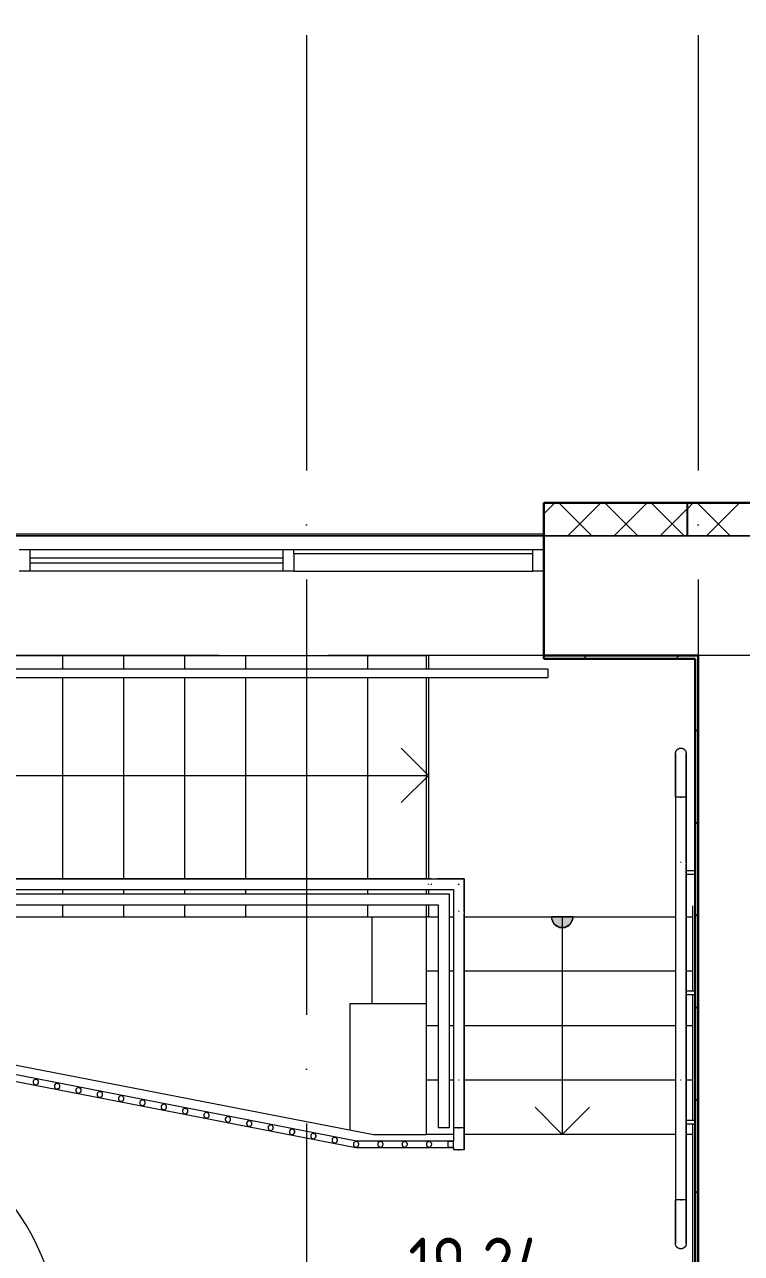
# Model space of a CAD drawing. Header units: millimetres. Extents: x -88595 to 880822, y -1054509 to -148035.
# Drawn here: x 418018 to 421312, y -238598 to -232953 of the extents above; entities that cross this region are included whole.
import ezdxf

# ---------------------------------------------------------------- set-up
doc = ezdxf.new("R2010")
doc.units = ezdxf.units.MM
doc.linetypes.add('ADSK_Линия сетки', pattern=[25, 20, -2.5, 0, -2.5])
for name, color, linetype, lineweight in [('_ Окна', 7, 'Continuous', 30), ('Витраж', 7, 'Continuous', 9), ('Лестницы', 7, 'Continuous', 9), ('Марки помещений', 7, 'Continuous', 20), ('Оборудование', 7, 'Continuous', 18), ('Ограждение', 7, 'Continuous', 9), ('Оси', 7, 'Continuous', 9), ('Панели витража', 7, 'Continuous', 9), ('Перекрытие', 7, 'Continuous', 18), ('Стены внутренние', 7, 'Continuous', 18), ('Стены наружные', 7, 'Continuous', 18), ('Стены штриховка', 7, 'Continuous', 9), ('Стрелки вверх', 7, 'Continuous', 18)]:
    doc.layers.add(name, color=color, linetype=linetype, lineweight=lineweight)
doc.layers.add('Двери открывание', color=7, linetype='Continuous', lineweight=9, true_color=0xc0c0c0)
doc.styles.add('GOST Common_2', font='GOST_Common.ttf', dxfattribs={"width": 0.9, "height": 350})

# ---------------------------------------------------------------- blocks, each defined once
blk = doc.blocks.new('Ограждение - 25-6146799-План 3 этажа смеж копия 2')
at = {"layer": 'Ограждение', "lineweight": 18}
for p, q in [((12.5, 12.5), (-12.5, 12.5)), ((-12.5, 12.5), (-12.5, -12.5)), ((12.5, -12.5), (12.5, 12.5)), ((-12.5, -12.5), (12.5, -12.5))]:
    blk.add_line(p, q, dxfattribs=at)
blk = doc.blocks.new('Ограждение - 25 мм-6146801-План 3 этажа смеж копия 2')
at = {"layer": 'Ограждение', "lineweight": 18}
for start, end in [(360, 180), (180, 360)]:
    blk.add_arc((0, 0), 12.5, start, end, dxfattribs=at)
blk = doc.blocks.new('3 этаж')
at = {"layer": 'Стрелки вверх'}
h = blk.add_hatch(color=256, dxfattribs=at)
edge = h.paths.add_edge_path()
edge.add_arc((432368.9, 689373.9), 50, 179.8309, 360.1691)
edge.add_line((432418.9, 689374), (432368.9, 689373.9))
edge.add_line((432368.9, 689373.9), (432318.9, 689374))
blk.add_hatch(color=256, dxfattribs=at).paths.add_polyline_path([(432354.8, 689325.9), (432383, 689325.9), (432406.7, 689341.1), (432418.4, 689366.7), (432417.4, 689373.9), (432320.4, 689373.9), (432319.4, 689366.7), (432331.1, 689341.1), (432348, 689330.3)])
at = {"layer": '_ Окна', "lineweight": 18}
for p, q in [((431136.5, 691041.4), (431136.5, 690961.4)), ((432234, 691041.4), (431136.5, 691041.4)), ((432234, 690961.4), (432234, 691041.4)), ((431136.5, 690961.4), (432234, 690961.4))]:
    blk.add_line(p, q, dxfattribs=at)
at = {"layer": 'Витраж', "lineweight": 18, "extrusion": (0, 0, -1)}
for p, q in [((429874, 691061.4), (429924, 691061.4)), ((429924, 690961.4), (429924, 691061.4)), ((431086.5, 690961.4), (431086.5, 691061.4)), ((431086.5, 691061.4), (431136.5, 691061.4)), ((431136.5, 691041.4), (431136.5, 691061.4)), ((432234, 691041.4), (432234, 691061.4)), ((432234, 691061.4), (432284, 691061.4)), ((432284, 690961.4), (432284, 691061.4)), ((429924, 690961.4), (429874, 690961.4)), ((431136.5, 690961.4), (431086.5, 690961.4)), ((432284, 690961.4), (432234, 690961.4))]:
    blk.add_line(p, q, dxfattribs=at)
at = {"layer": 'Витраж'}
for p, q in [((429924, 691061.4), (431086.5, 691061.4)), ((431136.5, 691061.4), (432234, 691061.4)), ((431086.5, 690961.4), (429924, 690961.4))]:
    blk.add_line(p, q, dxfattribs=at)
at = {"layer": 'Двери открывание'}
blk.add_arc((428964.9, 687391.9), 1098, 0, 89.0607, dxfattribs=at)
at = {"layer": 'Лестницы'}
for p, q in [((429793.9, 690573.9), (430073.9, 690573.9)), ((430073.9, 690573.9), (430353.9, 690573.9)), ((430073.9, 690573.9), (430073.9, 690513.9)), ((430073.9, 690573.9), (430073.9, 690513.9)), ((430353.9, 690573.9), (430633.9, 690573.9)), ((430353.9, 690573.9), (430353.9, 690513.9)), ((430353.9, 690573.9), (430353.9, 690513.9)), ((430633.9, 690573.9), (430913.9, 690573.9)), ((430633.9, 690573.9), (430633.9, 690513.9)), ((430633.9, 690573.9), (430633.9, 690513.9)), ((430913.9, 690573.9), (431193.9, 690573.9)), ((430913.9, 690573.9), (430913.9, 690513.9)), ((430913.9, 690573.9), (430913.9, 690513.9)), ((431193.9, 690573.9), (431473.9, 690573.9)), ((431193.9, 690573.9), (431193.9, 690513.9)), ((431193.9, 690573.9), (431193.9, 690513.9)), ((431473.9, 690573.9), (431743.9, 690573.9)), ((431473.9, 690573.9), (431473.9, 690513.9)), ((431473.9, 690573.9), (431473.9, 690513.9)), ((431743.9, 690573.9), (431743.9, 690513.9)), ((431753.9, 690573.9), (431743.9, 690573.9)), ((430073.9, 690473.9), (430073.9, 689548.9)), ((430073.9, 690473.9), (430073.9, 689548.9)), ((430353.9, 690473.9), (430353.9, 689548.9)), ((430353.9, 690473.9), (430353.9, 689548.9)), ((430633.9, 690473.9), (430633.9, 689548.9)), ((430633.9, 690473.9), (430633.9, 689548.9)), ((430913.9, 690473.9), (430913.9, 689548.9)), ((430913.9, 690473.9), (430913.9, 689548.9)), ((431193.9, 690473.9), (431193.9, 689548.9)), ((431193.9, 690473.9), (431193.9, 689548.9)), ((431473.9, 690473.9), (431473.9, 689548.9)), ((431473.9, 690473.9), (431473.9, 689548.9)), ((431743.9, 690473.9), (431743.9, 689548.9)), ((430073.9, 689498.9), (430073.9, 689478.9)), ((430073.9, 689498.9), (430073.9, 689478.9)), ((430353.9, 689498.9), (430353.9, 689478.9)), ((430353.9, 689498.9), (430353.9, 689478.9)), ((430633.9, 689498.9), (430633.9, 689478.9)), ((430633.9, 689498.9), (430633.9, 689478.9)), ((430913.9, 689498.9), (430913.9, 689478.9)), ((430913.9, 689498.9), (430913.9, 689478.9)), ((431193.9, 689498.9), (431193.9, 689478.9)), ((431193.9, 689498.9), (431193.9, 689478.9)), ((431473.9, 689498.9), (431473.9, 689478.9)), ((431473.9, 689498.9), (431473.9, 689478.9)), ((431743.9, 689498.9), (431743.9, 689478.9)), ((430073.9, 689428.9), (430073.9, 689373.9)), ((430073.9, 689428.9), (430073.9, 689373.9)), ((430353.9, 689428.9), (430353.9, 689373.9)), ((430353.9, 689428.9), (430353.9, 689373.9)), ((430633.9, 689428.9), (430633.9, 689373.9)), ((430633.9, 689428.9), (430633.9, 689373.9)), ((430913.9, 689428.9), (430913.9, 689373.9)), ((430913.9, 689428.9), (430913.9, 689373.9)), ((431193.9, 689428.9), (431193.9, 689373.9)), ((431193.9, 689428.9), (431193.9, 689373.9)), ((431473.9, 689428.9), (431473.9, 689373.9)), ((431473.9, 689428.9), (431473.9, 689373.9)), ((431743.9, 689428.9), (431743.9, 689373.9)), ((429793.9, 689373.9), (430073.9, 689373.9)), ((430073.9, 689373.9), (430353.9, 689373.9)), ((430353.9, 689373.9), (430633.9, 689373.9)), ((430633.9, 689373.9), (430913.9, 689373.9)), ((430913.9, 689373.9), (431193.9, 689373.9)), ((431193.9, 689373.9), (431473.9, 689373.9)), ((431473.9, 689373.9), (431743.9, 689373.9)), ((431753.9, 689373.9), (431743.9, 689373.9)), ((431743.9, 689373.9), (431743.9, 689123.9)), ((431753.9, 689373.9), (431743.9, 689373.9)), ((431743.9, 689123.9), (431743.9, 688873.9)), ((431798.9, 689123.9), (431743.9, 689123.9)), ((431798.9, 689123.9), (431743.9, 689123.9)), ((431868.9, 689123.9), (431848.9, 689123.9)), ((431868.9, 689123.9), (431848.9, 689123.9)), ((432888.9, 689123.9), (431918.9, 689123.9)), ((432888.9, 689123.9), (431918.9, 689123.9)), ((432968.9, 689123.9), (432938.9, 689123.9)), ((432968.9, 689123.9), (432938.9, 689123.9)), ((431743.9, 688873.9), (431743.9, 688623.9)), ((431798.9, 688873.9), (431743.9, 688873.9)), ((431798.9, 688873.9), (431743.9, 688873.9)), ((431868.9, 688873.9), (431848.9, 688873.9)), ((431868.9, 688873.9), (431848.9, 688873.9)), ((432888.9, 688873.9), (431918.9, 688873.9)), ((432888.9, 688873.9), (431918.9, 688873.9)), ((432968.9, 688873.9), (432938.9, 688873.9)), ((432968.9, 688873.9), (432938.9, 688873.9)), ((431743.9, 688623.9), (431743.9, 688373.9)), ((431798.9, 688623.9), (431743.9, 688623.9)), ((431798.9, 688623.9), (431743.9, 688623.9)), ((431868.9, 688623.9), (431848.9, 688623.9)), ((431868.9, 688623.9), (431848.9, 688623.9)), ((432888.9, 688623.9), (431918.9, 688623.9)), ((432888.9, 688623.9), (431918.9, 688623.9)), ((432968.9, 688623.9), (432938.9, 688623.9)), ((432968.9, 688623.9), (432938.9, 688623.9)), ((431868.9, 688373.9), (431743.9, 688373.9)), ((432888.9, 688373.9), (431918.9, 688373.9)), ((432968.9, 688373.9), (432938.9, 688373.9))]:
    blk.add_line(p, q, dxfattribs=at)
at = {"layer": 'Ограждение'}
for p, q in [((428113.9, 690513.9), (431753.9, 690513.9)), ((431753.9, 690513.9), (432188, 690513.9)), ((432188, 690513.9), (432302.9, 690513.9)), ((432302.9, 690513.9), (432302.9, 690473.9)), ((428113.9, 690473.9), (431753.9, 690473.9)), ((431753.9, 690473.9), (432188, 690473.9)), ((432188, 690473.9), (432302.9, 690473.9)), ((432888.9, 689923.9), (432888.9, 689623.5)), ((432938.9, 689923.9), (432888.9, 689923.9)), ((432888.9, 689923.9), (432888.9, 689623.9)), ((432916.2, 689923.9), (432911.6, 689923.9)), ((432911.6, 689923.9), (432913.9, 689923.9)), ((432913.9, 689923.9), (432916.2, 689923.9)), ((432938.9, 689623.5), (432938.9, 689923.9)), ((432938.9, 689923.9), (432938.9, 689623.9)), ((432888.9, 689623.9), (432888.9, 688623.9)), ((432888.9, 689615.3), (432888.9, 688615.3)), ((432938.9, 689623.9), (432938.9, 688623.9)), ((432938.9, 688615.3), (432938.9, 689615.3)), ((431761.7, 689548.9), (428393.9, 689548.9)), ((428393.9, 689548.9), (431753.9, 689548.9)), ((431753.9, 689548.9), (431768.5, 689548.9)), ((431768.5, 689548.9), (431761.7, 689548.9)), ((431768.5, 689548.9), (431918.9, 689548.9)), ((431918.9, 689548.9), (431793.5, 689548.9)), ((431918.9, 689398.1), (431918.9, 689548.9)), ((431918.9, 689548.9), (431918.9, 689398.5)), ((432978.9, 689585.5), (432938.9, 689585.5)), ((432938.9, 689570.5), (432978.9, 689570.5)), ((428393.9, 689498.9), (431761.7, 689498.9)), ((428393.9, 689498.9), (431753.9, 689498.9)), ((428393.9, 689478.9), (431753.9, 689478.9)), ((431753.9, 689498.9), (431768.5, 689498.9)), ((431753.9, 689478.9), (431848.9, 689478.9)), ((431761.7, 689498.9), (431768.5, 689498.9)), ((431768.5, 689498.9), (431868.9, 689498.9)), ((431793.5, 689498.9), (431868.9, 689498.9)), ((431848.9, 689478.9), (431848.9, 688623.9)), ((431868.9, 689498.9), (431868.9, 689398.1)), ((431868.9, 689498.9), (431868.9, 689398.5)), ((428393.9, 689428.9), (431753.9, 689428.9)), ((431753.9, 689428.9), (431798.9, 689428.9)), ((431798.9, 689428.9), (431798.9, 688623.9)), ((432968.9, 689032.4), (432968.9, 689423.7)), ((431868.9, 689398.5), (431868.9, 688623.9)), ((431868.9, 689389.9), (431868.9, 688615.3)), ((431918.9, 689398.5), (431918.9, 688623.9)), ((431918.9, 688615.3), (431918.9, 689389.9)), ((431423.4, 688343.9), (426911.8, 689220.8)), ((426908.9, 689190.8), (431420.5, 688313.9)), ((432978.9, 689032.6), (432938.9, 689032.6)), ((432938.9, 689017.6), (432978.9, 689017.6)), ((432968.9, 688623.9), (432968.9, 689017.9)), ((431798.9, 688623.9), (431798.9, 688403.9)), ((431848.9, 688623.9), (431848.9, 688403.9)), ((431868.9, 688623.9), (431868.9, 688403.9)), ((431868.9, 688615.3), (431868.9, 688403.9)), ((431918.9, 688623.9), (431918.9, 688403.9)), ((431918.9, 688403.9), (431918.9, 688615.3)), ((432888.9, 688623.9), (432888.9, 688073.9)), ((432888.9, 688615.3), (432888.9, 688373.9)), ((432938.9, 688623.9), (432938.9, 688073.9)), ((432938.9, 688373.9), (432938.9, 688615.3)), ((432968.9, 688437.9), (432968.9, 688623.9)), ((432978.9, 688438.1), (432938.9, 688438.1)), ((432938.9, 688423.1), (432978.9, 688423.1)), ((432968.9, 687398.9), (432968.9, 688423.4)), ((431848.9, 688403.9), (431798.9, 688403.9)), ((431918.9, 688403.9), (431868.9, 688403.9)), ((431868.9, 688403.9), (431868.9, 688343.9)), ((431868.9, 688403.9), (431868.9, 688343.9)), ((431891.6, 688403.9), (431896.2, 688403.9)), ((431918.9, 688303.9), (431918.9, 688403.9)), ((431918.9, 688403.9), (431918.9, 688303.9)), ((432888.9, 688373.9), (432888.9, 688073.9)), ((432938.9, 688073.9), (432938.9, 688373.9)), ((431420.5, 688313.9), (431868.9, 688313.9)), ((431868.9, 688343.9), (431423.4, 688343.9)), ((431868.9, 688341.9), (431868.9, 688343.9)), ((431868.9, 688313.9), (431868.9, 688315.9)), ((431868.9, 688313.9), (431868.9, 688303.9)), ((431868.9, 688313.9), (431868.9, 688303.9)), ((431918.9, 688303.9), (431868.9, 688303.9)), ((431891.6, 688303.9), (431896.2, 688303.9)), ((432938.9, 688073.9), (432888.9, 688073.9)), ((432911.6, 688073.9), (432916.2, 688073.9)), ((432913.9, 688073.9), (432911.6, 688073.9)), ((432916.2, 688073.9), (432913.9, 688073.9))]:
    blk.add_line(p, q, dxfattribs=at)
at = {"layer": 'Ограждение', "flags": 128}
for points in [[(432888.9, 690123.9), (432888.9, 690124.9), (432889, 690125.9), (432889.1, 690126.9), (432889.2, 690127.8), (432889.4, 690128.8), (432889.6, 690129.8), (432889.9, 690130.8), (432890.2, 690131.7), (432890.5, 690132.7), (432890.9, 690133.6), (432891.3, 690134.5), (432891.7, 690135.4), (432892.2, 690136.3), (432892.7, 690137.1), (432893.3, 690138), (432893.8, 690138.8), (432894.5, 690139.6), (432895.1, 690140.3), (432895.8, 690141.1), (432896.5, 690141.8), (432897.2, 690142.5), (432898, 690143.1), (432898.8, 690143.8), (432899.6, 690144.3), (432900.4, 690144.9), (432901.2, 690145.4), (432902.1, 690145.9), (432903, 690146.4), (432903.9, 690146.8), (432904.8, 690147.2), (432905.8, 690147.5), (432906.7, 690147.8), (432907.7, 690148.1), (432908.7, 690148.3), (432909.7, 690148.5), (432910.6, 690148.6), (432911.6, 690148.8), (432912.6, 690148.8), (432913.6, 690148.9), (432913.9, 690148.9)], [(432888.9, 689923.9), (432888.9, 689931.9), (432888.9, 689939.8), (432888.9, 689947.8), (432888.9, 689955.7), (432888.9, 689963.6), (432888.9, 689971.4), (432888.9, 689979.1), (432888.9, 689986.8), (432888.9, 689994.3), (432888.9, 690001.7), (432888.9, 690009), (432888.9, 690016.2), (432888.9, 690023.2), (432888.9, 690030.1), (432888.9, 690036.8), (432888.9, 690043.3), (432888.9, 690049.6), (432888.9, 690055.7), (432888.9, 690061.6), (432888.9, 690067.3), (432888.9, 690072.8), (432888.9, 690078), (432888.9, 690083), (432888.9, 690087.7), (432888.9, 690092.2), (432888.9, 690096.3), (432888.9, 690100.3), (432888.9, 690103.9), (432888.9, 690107.2), (432888.9, 690110.3), (432888.9, 690113), (432888.9, 690115.5), (432888.9, 690117.6), (432888.9, 690119.4), (432888.9, 690121), (432888.9, 690122.2), (432888.9, 690123), (432888.9, 690123.6), (432888.9, 690123.8), (432888.9, 690123.9)], [(432888.9, 690123.9), (432888.9, 690123.7), (432888.9, 690123.2), (432888.9, 690122.4), (432888.9, 690121.3), (432888.9, 690119.9), (432888.9, 690118.1), (432888.9, 690116.1), (432888.9, 690113.7), (432888.9, 690111), (432888.9, 690108.1), (432888.9, 690104.8), (432888.9, 690101.3), (432888.9, 690097.4), (432888.9, 690093.3), (432888.9, 690088.9), (432888.9, 690084.3), (432888.9, 690079.4), (432888.9, 690074.2), (432888.9, 690068.8), (432888.9, 690063.2), (432888.9, 690057.4), (432888.9, 690051.3), (432888.9, 690045), (432888.9, 690038.6), (432888.9, 690031.9), (432888.9, 690025.1), (432888.9, 690018.1), (432888.9, 690011), (432888.9, 690003.7), (432888.9, 689996.3), (432888.9, 689988.8), (432888.9, 689981.2), (432888.9, 689973.5), (432888.9, 689965.7), (432888.9, 689957.9), (432888.9, 689949.9), (432888.9, 689942), (432888.9, 689934), (432888.9, 689926), (432888.9, 689923.9)], [(432913.9, 690148.9), (432914.9, 690148.8), (432915.9, 690148.8), (432916.9, 690148.7), (432917.9, 690148.5), (432918.9, 690148.4), (432919.8, 690148.1), (432920.8, 690147.9), (432921.8, 690147.6), (432922.7, 690147.3), (432923.6, 690146.9), (432924.5, 690146.5), (432925.4, 690146), (432926.3, 690145.6), (432927.2, 690145), (432928, 690144.5), (432928.8, 690143.9), (432929.6, 690143.3), (432930.4, 690142.7), (432931.1, 690142), (432931.8, 690141.3), (432932.5, 690140.5), (432933.2, 690139.8), (432933.8, 690139), (432934.4, 690138.2), (432934.9, 690137.4), (432935.5, 690136.5), (432936, 690135.6), (432936.4, 690134.8), (432936.8, 690133.8), (432937.2, 690132.9), (432937.5, 690132), (432937.9, 690131), (432938.1, 690130.1), (432938.3, 690129.1), (432938.5, 690128.1), (432938.7, 690127.1), (432938.8, 690126.1), (432938.9, 690125.1), (432938.9, 690124.1), (432938.9, 690123.9)], [(432938.9, 689923.9), (432938.9, 689931.9), (432938.9, 689939.8), (432938.9, 689947.8), (432938.9, 689955.7), (432938.9, 689963.6), (432938.9, 689971.4), (432938.9, 689979.1), (432938.9, 689986.8), (432938.9, 689994.3), (432938.9, 690001.7), (432938.9, 690009), (432938.9, 690016.2), (432938.9, 690023.2), (432938.9, 690030.1), (432938.9, 690036.8), (432938.9, 690043.3), (432938.9, 690049.6), (432938.9, 690055.7), (432938.9, 690061.6), (432938.9, 690067.3), (432938.9, 690072.8), (432938.9, 690078), (432938.9, 690083), (432938.9, 690087.7), (432938.9, 690092.2), (432938.9, 690096.3), (432938.9, 690100.3), (432938.9, 690103.9), (432938.9, 690107.2), (432938.9, 690110.3), (432938.9, 690113), (432938.9, 690115.5), (432938.9, 690117.6), (432938.9, 690119.4), (432938.9, 690121), (432938.9, 690122.2), (432938.9, 690123), (432938.9, 690123.6), (432938.9, 690123.8), (432938.9, 690123.9)], [(432938.9, 690123.9), (432938.9, 690123.7), (432938.9, 690123.2), (432938.9, 690122.4), (432938.9, 690121.3), (432938.9, 690119.9), (432938.9, 690118.1), (432938.9, 690116.1), (432938.9, 690113.7), (432938.9, 690111), (432938.9, 690108.1), (432938.9, 690104.8), (432938.9, 690101.3), (432938.9, 690097.4), (432938.9, 690093.3), (432938.9, 690088.9), (432938.9, 690084.3), (432938.9, 690079.4), (432938.9, 690074.2), (432938.9, 690068.8), (432938.9, 690063.2), (432938.9, 690057.4), (432938.9, 690051.3), (432938.9, 690045), (432938.9, 690038.6), (432938.9, 690031.9), (432938.9, 690025.1), (432938.9, 690018.1), (432938.9, 690011), (432938.9, 690003.7), (432938.9, 689996.3), (432938.9, 689988.8), (432938.9, 689981.2), (432938.9, 689973.5), (432938.9, 689965.7), (432938.9, 689957.9), (432938.9, 689949.9), (432938.9, 689942), (432938.9, 689934), (432938.9, 689926), (432938.9, 689923.9)], [(431420.5, 688313.9), (431420.5, 688314.4), (431420.7, 688315.9)], [(431420.7, 688315.9), (431420.5, 688314.4), (431420.5, 688313.9)], [(431423.2, 688341.9), (431423.3, 688343.3), (431423.4, 688343.9)], [(431423.4, 688343.9), (431423.3, 688343.3), (431423.2, 688341.9)], [(432888.9, 688073.9), (432888.9, 688065.9), (432888.9, 688057.9), (432888.9, 688049.9), (432888.9, 688042), (432888.9, 688034.1), (432888.9, 688026.3), (432888.9, 688018.6), (432888.9, 688010.9), (432888.9, 688003.4), (432888.9, 687996), (432888.9, 687988.7), (432888.9, 687981.5), (432888.9, 687974.5), (432888.9, 687967.6), (432888.9, 687960.9), (432888.9, 687954.4), (432888.9, 687948.1), (432888.9, 687942), (432888.9, 687936.1), (432888.9, 687930.4), (432888.9, 687924.9), (432888.9, 687919.7), (432888.9, 687914.7), (432888.9, 687910), (432888.9, 687905.6), (432888.9, 687901.4), (432888.9, 687897.5), (432888.9, 687893.8), (432888.9, 687890.5), (432888.9, 687887.5), (432888.9, 687884.7), (432888.9, 687882.3), (432888.9, 687880.1), (432888.9, 687878.3), (432888.9, 687876.8), (432888.9, 687875.6), (432888.9, 687874.7), (432888.9, 687874.1), (432888.9, 687873.9), (432888.9, 687873.9)], [(432888.9, 687873.9), (432888.9, 687874), (432888.9, 687874.5), (432888.9, 687875.3), (432888.9, 687876.4), (432888.9, 687877.8), (432888.9, 687879.6), (432888.9, 687881.6), (432888.9, 687884), (432888.9, 687886.7), (432888.9, 687889.6), (432888.9, 687892.9), (432888.9, 687896.5), (432888.9, 687900.3), (432888.9, 687904.4), (432888.9, 687908.8), (432888.9, 687913.4), (432888.9, 687918.3), (432888.9, 687923.5), (432888.9, 687928.9), (432888.9, 687934.5), (432888.9, 687940.4), (432888.9, 687946.4), (432888.9, 687952.7), (432888.9, 687959.2), (432888.9, 687965.8), (432888.9, 687972.6), (432888.9, 687979.6), (432888.9, 687986.7), (432888.9, 687994), (432888.9, 688001.4), (432888.9, 688008.9), (432888.9, 688016.5), (432888.9, 688024.2), (432888.9, 688032), (432888.9, 688039.9), (432888.9, 688047.8), (432888.9, 688055.7), (432888.9, 688063.7), (432888.9, 688071.7), (432888.9, 688073.9)], [(432938.9, 688073.9), (432938.9, 688065.9), (432938.9, 688057.9), (432938.9, 688049.9), (432938.9, 688042), (432938.9, 688034.1), (432938.9, 688026.3), (432938.9, 688018.6), (432938.9, 688010.9), (432938.9, 688003.4), (432938.9, 687996), (432938.9, 687988.7), (432938.9, 687981.5), (432938.9, 687974.5), (432938.9, 687967.6), (432938.9, 687960.9), (432938.9, 687954.4), (432938.9, 687948.1), (432938.9, 687942), (432938.9, 687936.1), (432938.9, 687930.4), (432938.9, 687924.9), (432938.9, 687919.7), (432938.9, 687914.7), (432938.9, 687910), (432938.9, 687905.6), (432938.9, 687901.4), (432938.9, 687897.5), (432938.9, 687893.8), (432938.9, 687890.5), (432938.9, 687887.5), (432938.9, 687884.7), (432938.9, 687882.3), (432938.9, 687880.1), (432938.9, 687878.3), (432938.9, 687876.8), (432938.9, 687875.6), (432938.9, 687874.7), (432938.9, 687874.1), (432938.9, 687873.9), (432938.9, 687873.9)], [(432938.9, 687873.9), (432938.9, 687874), (432938.9, 687874.5), (432938.9, 687875.3), (432938.9, 687876.4), (432938.9, 687877.8), (432938.9, 687879.6), (432938.9, 687881.6), (432938.9, 687884), (432938.9, 687886.7), (432938.9, 687889.6), (432938.9, 687892.9), (432938.9, 687896.5), (432938.9, 687900.3), (432938.9, 687904.4), (432938.9, 687908.8), (432938.9, 687913.4), (432938.9, 687918.3), (432938.9, 687923.5), (432938.9, 687928.9), (432938.9, 687934.5), (432938.9, 687940.4), (432938.9, 687946.4), (432938.9, 687952.7), (432938.9, 687959.2), (432938.9, 687965.8), (432938.9, 687972.6), (432938.9, 687979.6), (432938.9, 687986.7), (432938.9, 687994), (432938.9, 688001.4), (432938.9, 688008.9), (432938.9, 688016.5), (432938.9, 688024.2), (432938.9, 688032), (432938.9, 688039.9), (432938.9, 688047.8), (432938.9, 688055.7), (432938.9, 688063.7), (432938.9, 688071.7), (432938.9, 688073.9)], [(432913.9, 687848.9), (432912.9, 687848.9), (432911.9, 687848.9), (432910.9, 687849), (432909.9, 687849.2), (432908.9, 687849.4), (432908, 687849.6), (432907, 687849.8), (432906, 687850.1), (432905.1, 687850.5), (432904.2, 687850.8), (432903.3, 687851.2), (432902.4, 687851.7), (432901.5, 687852.2), (432900.6, 687852.7), (432899.8, 687853.2), (432899, 687853.8), (432898.2, 687854.4), (432897.4, 687855.1), (432896.7, 687855.7), (432896, 687856.4), (432895.3, 687857.2), (432894.6, 687857.9), (432894, 687858.7), (432893.4, 687859.5), (432892.9, 687860.4), (432892.3, 687861.2), (432891.9, 687862.1), (432891.4, 687863), (432891, 687863.9), (432890.6, 687864.8), (432890.3, 687865.7), (432890, 687866.7), (432889.7, 687867.7), (432889.5, 687868.6), (432889.3, 687869.6), (432889.1, 687870.6), (432889, 687871.6), (432888.9, 687872.6), (432888.9, 687873.6), (432888.9, 687873.9)], [(432938.9, 687873.9), (432938.9, 687872.9), (432938.8, 687871.9), (432938.7, 687870.9), (432938.6, 687869.9), (432938.4, 687868.9), (432938.2, 687867.9), (432937.9, 687867), (432937.6, 687866), (432937.3, 687865.1), (432936.9, 687864.1), (432936.5, 687863.2), (432936.1, 687862.3), (432935.6, 687861.4), (432935.1, 687860.6), (432934.5, 687859.7), (432934, 687858.9), (432933.3, 687858.1), (432932.7, 687857.4), (432932, 687856.6), (432931.3, 687855.9), (432930.6, 687855.2), (432929.8, 687854.6), (432929, 687854), (432928.2, 687853.4), (432927.4, 687852.8), (432926.6, 687852.3), (432925.7, 687851.8), (432924.8, 687851.4), (432923.9, 687850.9), (432923, 687850.6), (432922, 687850.2), (432921.1, 687849.9), (432920.1, 687849.6), (432919.1, 687849.4), (432918.2, 687849.2), (432917.2, 687849.1), (432916.2, 687849), (432915.2, 687848.9), (432914.2, 687848.9), (432913.9, 687848.9)]]:
    blk.add_lwpolyline(points, dxfattribs=at)
at = {"layer": 'Ограждение'}
for points in [[(432915.7, 689623.8), (432915.1, 689623.9), (432913.9, 689623.9), (432912.7, 689623.9), (432912.1, 689623.8)], [(431753.9, 689521.9), (431753.9, 689522.6), (431753.9, 689523.9), (431753.9, 689525.1), (431753.9, 689525.8)], [(431768.6, 689521.5), (431768.5, 689522.3), (431768.5, 689523.9), (431768.5, 689525.4), (431768.6, 689526.2)], [(431895.7, 689398.4), (431895.1, 689398.5), (431893.9, 689398.5), (431892.7, 689398.5), (431892.1, 689398.4)], [(431895.7, 688623.8), (431895.1, 688623.9), (431893.9, 688623.9), (431892.7, 688623.9), (431892.1, 688623.8)], [(432915.7, 688623.8), (432915.1, 688623.9), (432913.9, 688623.9), (432912.7, 688623.9), (432912.1, 688623.8)]]:
    blk.add_open_spline(points, degree=3, dxfattribs=at)
blk.add_open_spline([(431891.6, 689521.5), (431891.8, 689521.8), (431892.6, 689522.5), (431893.9, 689523.9), (431895.2, 689525.2), (431896, 689526), (431896.2, 689526.2)], degree=3, knots=[0.4701827, 0.4701827, 0.4701827, 0.4701827, 0.47916667, 0.5, 0.52083333, 0.5298173, 0.5298173, 0.5298173, 0.5298173], dxfattribs=at)
at = {"layer": 'Оси', "linetype": 'ADSK_Линия сетки', "ltscale": 100}
for p, q in [((431193.9, 695924.5), (431193.9, 629947.7)), ((432993.9, 695924.5), (432993.9, 629947.7)), ((460793.9, 690573.9), (389071.6, 690573.9))]:
    blk.add_line(p, q, dxfattribs=at)
at = {"layer": 'Панели витража', "lineweight": 18}
for p, q in [((429924, 691023.9), (431086.5, 691023.9)), ((429924, 690998.9), (429924, 691023.9)), ((431086.5, 690998.9), (431086.5, 691023.9)), ((431086.5, 690998.9), (429924, 690998.9))]:
    blk.add_line(p, q, dxfattribs=at)
at = {"layer": 'Перекрытие', "color": 49, "true_color": 0x464646}
for p, q in [((432284, 690573.9), (431753.9, 690573.9)), ((431753.9, 690573.9), (431753.9, 690513.9)), ((431753.9, 690473.9), (431753.9, 689548.9)), ((431753.9, 689498.9), (431753.9, 689478.9)), ((431753.9, 689428.9), (431753.9, 689373.9)), ((431493.9, 689373.9), (431493.9, 688973.9)), ((431753.9, 689373.9), (431798.9, 689373.9)), ((431848.9, 689373.9), (431868.9, 689373.9)), ((431918.9, 689373.9), (432888.9, 689373.9)), ((432938.9, 689373.9), (432968.9, 689373.9)), ((426918.9, 689264.8), (431502.4, 688373.9)), ((431743.9, 688973.9), (431393.9, 688973.9)), ((431393.9, 688973.9), (431393.9, 688395)), ((431502.4, 688373.9), (431743.9, 688373.9))]:
    blk.add_line(p, q, dxfattribs=at)
at = {"layer": 'Стены внутренние', "lineweight": 30}
for p, q in [((432284, 690573.9), (432284, 691275.9)), ((432284, 691275.9), (434638.9, 691275.9)), ((432993.9, 690573.9), (432284, 690573.9)), ((432993.9, 690573.9), (432993.9, 690573.9))]:
    blk.add_line(p, q, dxfattribs=at)
at = {"layer": 'Стены внутренние', "linetype": 'Continuous', "lineweight": 9}
for p, q in [((432284, 691225), (432332.8, 691273.9)), ((432504.5, 691123.9), (432354.5, 691273.9)), ((432395, 691123.9), (432545, 691273.9)), ((432716.6, 691123.9), (432566.6, 691273.9)), ((432607.1, 691123.9), (432757.1, 691273.9)), ((432928.8, 691123.9), (432778.8, 691273.9)), ((432819.2, 691123.9), (432941.9, 691246.5)), ((432943.9, 691254.7), (432941.9, 691251.2)), ((432945.9, 691258.2), (432943.9, 691254.7)), ((432945.9, 691250.5), (432969.2, 691273.9)), ((433140.9, 691123.9), (432990.9, 691273.9)), ((433031.4, 691123.9), (433181.4, 691273.9)), ((432292.4, 691123.9), (432284, 691132.2))]:
    blk.add_line(p, q, dxfattribs=at)
at = {"layer": 'Стены внутренние'}
for p, q in [((427474, 691123.9), (434638.9, 691123.9)), ((433383.9, 691123.9), (432284, 691123.9))]:
    blk.add_line(p, q, dxfattribs=at)
at = {"layer": 'Стены наружные'}
for p, q in [((427474, 691133.9), (432284, 691133.9)), ((432284, 691123.9), (427474, 691123.9))]:
    blk.add_line(p, q, dxfattribs=at)
at = {"layer": 'Стены наружные', "lineweight": 30}
for p, q in [((432993.9, 690573.9), (432284, 690573.9)), ((432284, 690558.9), (432284, 690573.9)), ((432284, 690558.9), (432978.9, 690558.9)), ((432978.9, 687388.9), (432978.9, 690558.9)), ((432993.9, 690573.9), (432993.9, 687238.9))]:
    blk.add_line(p, q, dxfattribs=at)
at = {"layer": 'Стены наружные', "linetype": 'Continuous', "lineweight": 9}
for p, q in [((432466.4, 690558.9), (432481.4, 690573.9)), ((432890.6, 690558.9), (432905.6, 690573.9)), ((432978.9, 690222.9), (432993.9, 690237.9)), ((432978.9, 689798.6), (432993.9, 689813.6)), ((432978.9, 689374.3), (432993.9, 689389.3)), ((432978.9, 688950.1), (432993.9, 688965.1)), ((432978.9, 688525.8), (432993.9, 688540.8)), ((432978.9, 688101.6), (432993.9, 688116.6))]:
    blk.add_line(p, q, dxfattribs=at)
at = {"layer": 'Стены штриховка'}
for p, q in [((432941.9, 691273.9), (432284, 691273.9)), ((432941.9, 691273.9), (432941.9, 691123.9)), ((432943.9, 691123.9), (432943.9, 691275.9)), ((432945.9, 691123.9), (432945.9, 691273.9)), ((432945.9, 691273.9), (434636.9, 691273.9))]:
    blk.add_line(p, q, dxfattribs=at)
at = {"layer": 'Стрелки вверх'}
for p, q in [((431753.9, 690023.9), (431628.9, 690148.9)), ((429793.9, 690023.9), (430073.9, 690023.9)), ((430073.9, 690023.9), (430353.9, 690023.9)), ((430353.9, 690023.9), (430633.9, 690023.9)), ((430633.9, 690023.9), (430913.9, 690023.9)), ((430913.9, 690023.9), (431193.9, 690023.9)), ((431193.9, 690023.9), (431473.9, 690023.9)), ((431473.9, 690023.9), (431743.9, 690023.9)), ((431753.9, 690023.9), (431628.9, 689898.9)), ((432368.9, 689373.9), (432318.9, 689374)), ((432320.4, 689373.9), (432319.4, 689366.7)), ((432319.4, 689366.7), (432331.1, 689341.1)), ((432417.4, 689373.9), (432320.4, 689373.9)), ((432418.9, 689374), (432368.9, 689373.9)), ((432368.9, 689373.9), (432368.9, 689123.9)), ((432406.7, 689341.1), (432418.4, 689366.7)), ((432418.4, 689366.7), (432417.4, 689373.9)), ((432331.1, 689341.1), (432348, 689330.3)), ((432348, 689330.3), (432354.8, 689325.9)), ((432354.8, 689325.9), (432383, 689325.9)), ((432383, 689325.9), (432406.7, 689341.1)), ((432368.9, 689123.9), (432368.9, 688873.9)), ((432368.9, 688873.9), (432368.9, 688623.9)), ((432368.9, 688623.9), (432368.9, 688373.9)), ((432368.9, 688373.9), (432243.9, 688498.9)), ((432368.9, 688373.9), (432493.9, 688498.9))]:
    blk.add_line(p, q, dxfattribs=at)
blk.add_arc((432368.9, 689373.9), 50, 179.8309, 0.1691, dxfattribs=at)
for name, p, rotation in [('Ограждение - 25 мм-6146801-План 3 этажа смеж копия 2', (429950.3, 688614.9), 258.9999999999999), ('Ограждение - 25 мм-6146801-План 3 этажа смеж копия 2', (430048.4, 688595.8), 258.9999999999999), ('Ограждение - 25 мм-6146801-План 3 этажа смеж копия 2', (430146.5, 688576.8), 258.9999999999999), ('Ограждение - 25 мм-6146801-План 3 этажа смеж копия 2', (430244.6, 688557.7), 258.9999999999999), ('Ограждение - 25 мм-6146801-План 3 этажа смеж копия 2', (430342.7, 688538.6), 258.9999999999999), ('Ограждение - 25 мм-6146801-План 3 этажа смеж копия 2', (430440.8, 688519.6), 258.9999999999999), ('Ограждение - 25 мм-6146801-План 3 этажа смеж копия 2', (430538.9, 688500.5), 258.9999999999999), ('Ограждение - 25 мм-6146801-План 3 этажа смеж копия 2', (430637, 688481.4), 258.9999999999999), ('Ограждение - 25 мм-6146801-План 3 этажа смеж копия 2', (430735.1, 688462.4), 258.9999999999999), ('Ограждение - 25 мм-6146801-План 3 этажа смеж копия 2', (430833.3, 688443.3), 258.9999999999999), ('Ограждение - 25 мм-6146801-План 3 этажа смеж копия 2', (430931.4, 688424.2), 258.9999999999999), ('Ограждение - 25 мм-6146801-План 3 этажа смеж копия 2', (431029.5, 688405.1), 258.9999999999999), ('Ограждение - 25 мм-6146801-План 3 этажа смеж копия 2', (431127.6, 688386.1), 258.9999999999999), ('Ограждение - 25 мм-6146801-План 3 этажа смеж копия 2', (431225.7, 688367), 258.9999999999999), ('Ограждение - 25 мм-6146801-План 3 этажа смеж копия 2', (431323.8, 688347.9), 258.9999999999999), ('Ограждение - 25 мм-6146801-План 3 этажа смеж копия 2', (431421.9, 688328.9), 270), ('Ограждение - 25 мм-6146801-План 3 этажа смеж копия 2', (431533.7, 688328.9), 270), ('Ограждение - 25 мм-6146801-План 3 этажа смеж копия 2', (431645.4, 688328.9), 270), ('Ограждение - 25 мм-6146801-План 3 этажа смеж копия 2', (431757.2, 688328.9), 270), ('Ограждение - 25-6146799-План 3 этажа смеж копия 2', (431856.4, 688328.9), 270)]:
    blk.add_blockref(name, p, dxfattribs=dict(rotation=rotation))
at = {"layer": 'Марки помещений', "style": 'GOST Common_2', "width": 0.9}
blk.add_text('%%U19,24', height=250, dxfattribs=at).set_placement((431662, 687650.1))

msp = doc.modelspace()

# ---------------------------------------------------------------- block references
at = {"layer": 'Оборудование', "color": 5, "true_color": 0x0000ff}
msp.add_blockref('3 этаж', (-11880.6, -926425.8), dxfattribs=at)

doc.saveas('drawing.dxf')
